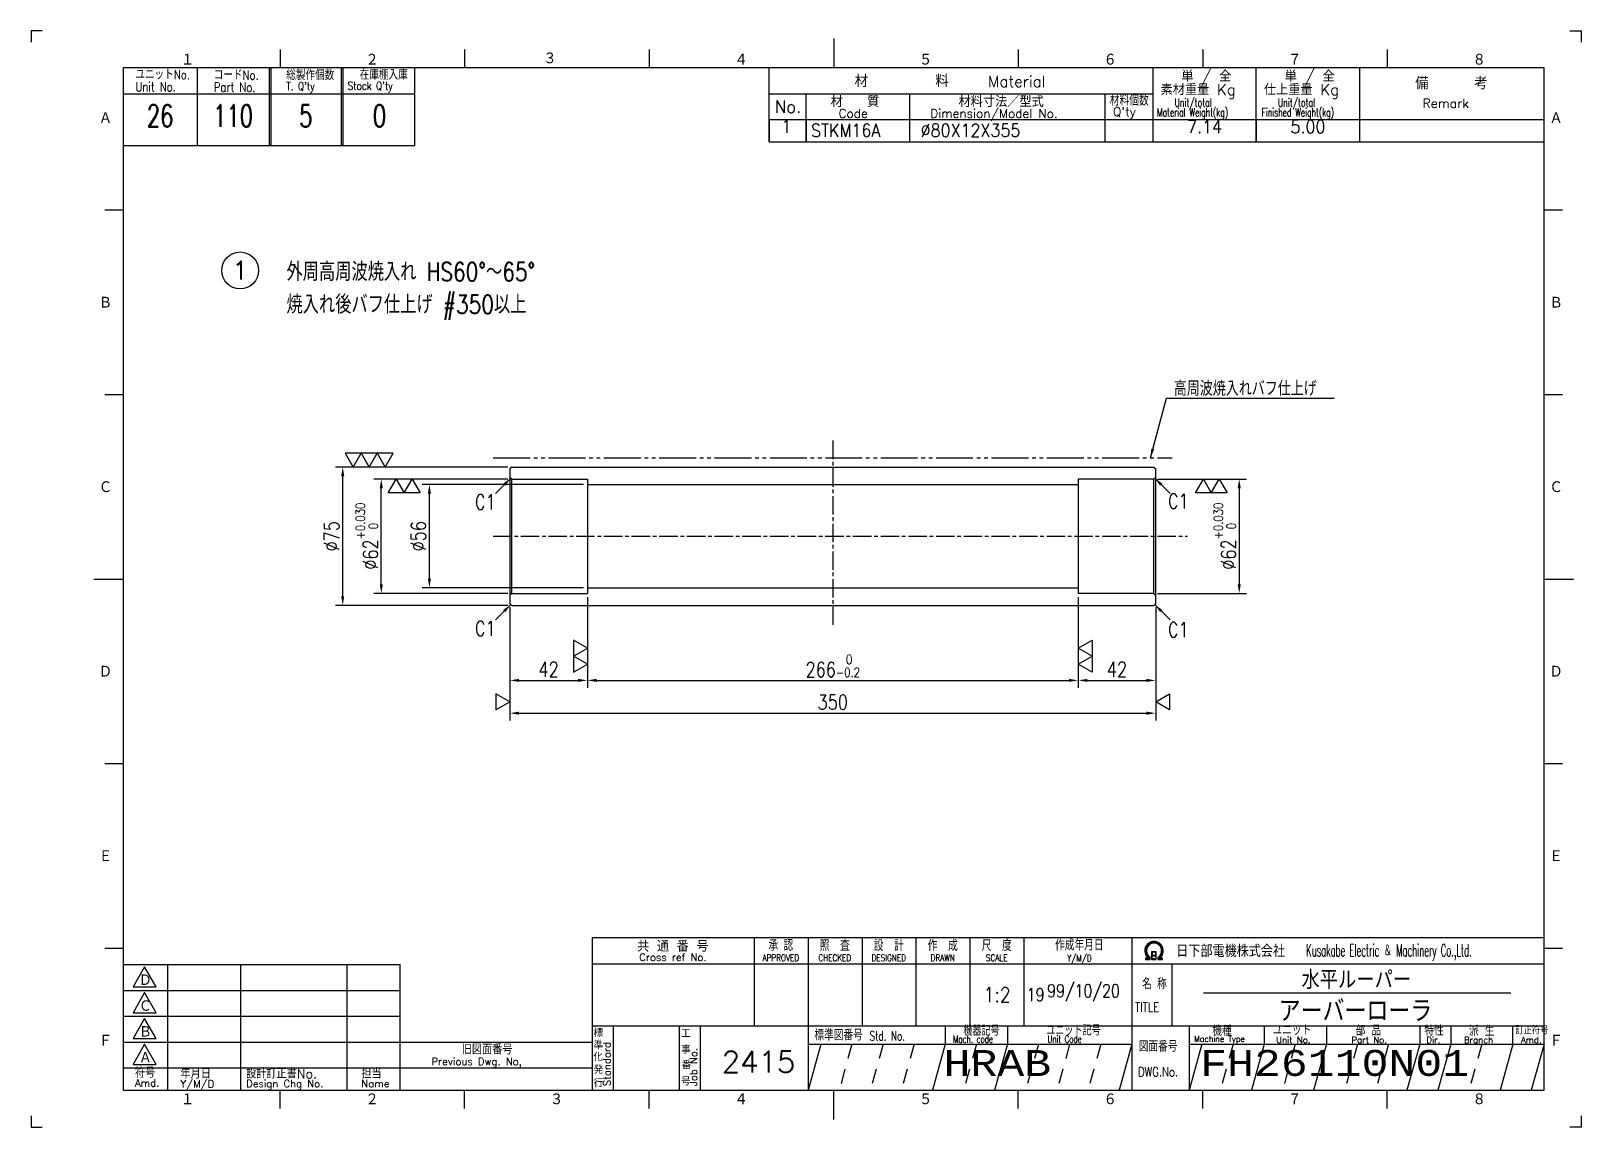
# Model space of a CAD drawing. Extents: x 0 to 840, y 0 to 594.
import ezdxf
from ezdxf.enums import TextEntityAlignment as Align

# ---------------------------------------------------------------- set-up
doc = ezdxf.new("R2010")
doc.units = 0
doc.header["$LTSCALE"] = 2
for name, pattern in [('GEN3A', [3.5, 2, -1.5]), ('GEN4A', [15, 10, -1, 1, -1, 1, -1]), ('GEN7A', [7.5, 5, -0.75, 1, -0.75])]:
    doc.linetypes.add(name, pattern=pattern)
doc.layers.get('0').update_dxf_attribs({"linetype": 'CONTINUOUS'})
doc.layers.get('DEFPOINTS').update_dxf_attribs({"linetype": 'CONTINUOUS'})
for name, color, linetype in [('2', 5, 'CONTINUOUS'), ('4A', 3, 'GEN4A'), ('5', 3, 'CONTINUOUS'), ('6', 2, 'CONTINUOUS'), ('7A', 4, 'GEN7A'), ('8', 1, 'CONTINUOUS'), ('RAHM2', 1, 'CONTINUOUS'), ('RAHM3', 52, 'CONTINUOUS')]:
    doc.layers.add(name, color=color, linetype=linetype)
doc.styles.add('DIMENSION', font='monotxt.shx', dxfattribs={"bigfont": 'bigfont.shx'})
doc.styles.get("Standard").update_dxf_attribs({"font": 'romans.shx', "width": 0.8, "bigfont": 'extfont.shx'})
doc.dimstyles.new('GEN-ISO', dxfattribs={"dimscale": 2, "dimtxt": 4, "dimasz": 2.5, "dimexe": 2, "dimexo": 1, "dimgap": 1, "dimtad": 3, "dimdec": 3, "dimrnd": 0.001, "dimtxsty": 'STANDARD', "dimcen": 0, "dimclrt": 2, "dimazin": 3, "dimtp": 0.1, "dimtm": 0.1, "dimtfac": 0.6, "dimtdec": 3, "dimtmove": 0, "dimatfit": 3})

# ---------------------------------------------------------------- blocks, each defined once
blk = doc.blocks.new('1A3ﾌﾞﾋﾝ')
at = {"layer": 'RAHM2', "color": 5, "linetype": 'CONTINUOUS'}
for p, q in [((3, 297), (0, 297)), ((0, 297), (0, 294)), ((217.5, 295), (217.5, 287)), ((417, 297), (420, 297)), ((420, 297), (420, 294)), ((67.5, 292), (67.5, 287)), ((117.5, 292), (117.5, 287)), ((167.5, 292), (167.5, 287)), ((267.5, 292), (267.5, 287)), ((317.5, 292), (317.5, 287)), ((367.5, 292), (367.5, 287)), ((410, 287), (25, 287)), ((25, 287), (25, 10)), ((104, 266), (104, 287)), ((410, 10), (410, 287)), ((25, 266), (64.5, 266)), ((64.5, 266), (104, 266)), ((20, 248.5), (25, 248.5)), ((410, 248.5), (415, 248.5)), ((20, 198.5), (25, 198.5)), ((410, 198.5), (415, 198.5)), ((17, 148.5), (25, 148.5)), ((410, 148.5), (418, 148.5)), ((20, 98.5), (25, 98.5)), ((410, 98.5), (415, 98.5)), ((20, 48.5), (25, 48.5)), ((410, 48.5), (415, 48.5)), ((25, 10), (410, 10)), ((67.5, 5), (67.5, 10)), ((117.5, 5), (117.5, 10)), ((217.5, 2), (217.5, 10)), ((267.5, 5), (267.5, 10)), ((317.5, 5), (317.5, 10)), ((367.5, 5), (367.5, 10)), ((0, 3), (0, 0)), ((0, 0), (3, 0)), ((420, 0), (417, 0)), ((420, 3), (420, 0))]:
    blk.add_line(p, q, dxfattribs=at)
at = {"layer": 'RAHM2', "color": 7, "linetype": 'CONTINUOUS'}
for p, q in [((45, 287), (45, 266)), ((64.5, 287), (64.5, 266)), ((65, 287), (65, 266)), ((84, 287), (84, 266)), ((84.5, 287), (84.5, 266)), ((200, 267), (200, 287)), ((304, 287), (304, 267)), ((332, 267), (332, 287)), ((360, 287), (360, 267)), ((25, 280), (64.5, 280)), ((64.5, 280), (104, 280)), ((200, 280), (304, 280)), ((210, 267), (210, 280)), ((238, 280), (238, 267)), ((291, 280), (291, 267)), ((200, 273), (410, 273)), ((200, 267), (410, 267)), ((195.93, 51.26), (195.93, 27.42)), ((210.55, 51.26), (210.55, 10)), ((225.18, 51.26), (225.18, 27.42)), ((239.8, 51.26), (239.8, 27.42)), ((254.43, 51.26), (254.43, 27.42)), ((269.05, 51.26), (269.05, 27.42)), ((298.3, 51.26), (298.3, 10)), ((25, 44), (100, 44)), ((37, 44), (37, 10)), ((56.8, 44), (56.8, 10)), ((85.6, 44), (85.6, 10)), ((100, 10), (100, 44)), ((152.05, 44.26), (410, 44.26)), ((269.05, 44.26), (269.05, 27.42)), ((298.3, 44.26), (298.3, 44.26)), ((309.17, 44.26), (309.17, 27.42)), ((25, 37), (100, 37)), ((25, 30), (100, 30)), ((152.05, 27.42), (410, 27.42)), ((157.77, 27.42), (157.77, 10)), ((175.59, 27.42), (175.59, 10)), ((181.3, 27.42), (181.3, 10)), ((247.73, 27.42), (247.73, 22.42)), ((264.59, 27.42), (264.59, 22.42)), ((313.83, 27.42), (313.83, 10)), ((334.15, 27.42), (334.15, 22.42)), ((351, 27.42), (351, 22.42)), ((376.29, 27.42), (376.29, 22.42)), ((384.72, 27.42), (384.72, 22.42)), ((401.57, 22.42), (401.57, 27.42)), ((25, 23), (100, 23)), ((100, 23), (152.05, 23)), ((210.55, 22.42), (298.3, 22.42)), ((313.83, 22.42), (410, 22.42)), ((25, 16), (100, 16)), ((100, 16), (152.05, 16)), ((167.5, 5), (167.5, 10))]:
    blk.add_line(p, q, dxfattribs=at)
at = {"layer": 'RAHM2', "color": 3, "linetype": 'CONTINUOUS'}
for p, q in [((317.73, 36.35), (401.03, 36.35)), ((214.02, 22.42), (210.55, 10)), ((247.73, 22.42), (244.26, 10)), ((264.59, 22.42), (261.12, 10)), ((298.3, 22.42), (294.83, 10)), ((334.15, 22.42), (330.68, 10)), ((351, 22.42), (347.54, 10)), ((376.29, 22.42), (372.82, 10)), ((384.72, 22.42), (381.25, 10)), ((410, 22.42), (406.54, 10))]:
    blk.add_line(p, q, dxfattribs=at)
at = {"layer": 'RAHM2', "color": 3, "linetype": 'GEN3A'}
for p, q in [((222.44, 22.42), (218.98, 10)), ((230.87, 22.42), (227.41, 10)), ((239.3, 22.42), (235.84, 10)), ((256.16, 22.42), (252.69, 10)), ((273.01, 22.42), (269.55, 10)), ((281.44, 22.42), (277.98, 10)), ((289.87, 22.42), (286.41, 10)), ((325.72, 22.42), (322.25, 10)), ((342.57, 22.42), (339.11, 10)), ((359.43, 22.42), (355.97, 10)), ((367.86, 22.42), (364.39, 10)), ((393.14, 22.42), (389.68, 10))]:
    blk.add_line(p, q, dxfattribs=at)
at = {"layer": 'RAHM2', "color": 5, "linetype": 'CONTINUOUS'}
blk.add_lwpolyline([(410, 51.26), (152.05, 51.26), (152.05, 10)], dxfattribs=at)
at = {"layer": 'RAHM2', "color": 7, "linetype": 'CONTINUOUS'}
for points in [[(303.62, 47.51), (303.62, 45.4), (304.92, 45.4), (304.92, 47.51), (303.62, 47.51)], [(303.77, 47.36), (303.77, 46.53), (304.77, 46.53), (304.77, 47.36), (303.77, 47.36)], [(304.77, 46.38), (304.77, 45.55), (303.77, 45.55), (303.77, 46.38), (304.77, 46.38)], [(302.02, 45.4), (303.22, 45.4), (303.22, 46.01)], [(302.02, 45.58), (302.97, 45.58), (302.97, 45.91)], [(302.72, 45.82), (302.72, 45.75), (302.02, 45.75), (302.02, 45.4)], [(305.32, 45.98), (305.32, 45.4), (306.58, 45.4), (306.58, 45.75), (305.85, 45.75), (305.85, 45.8)], [(305.57, 45.87), (305.57, 45.58), (306.58, 45.58)]]:
    blk.add_lwpolyline(points, dxfattribs=at)
for points in [[(30.79, 43.41), (27.65, 37.97), (33.92, 37.97)], [(30.79, 36.41), (27.65, 30.97), (33.92, 30.97)], [(30.79, 29.41), (27.65, 23.97), (33.92, 23.97)], [(30.79, 22.41), (27.65, 16.97), (33.92, 16.97)]]:
    blk.add_lwpolyline(points, close=True, dxfattribs=at)
at = {"layer": 'RAHM2', "color": 3, "linetype": 'CONTINUOUS'}
for points in [[(317.29, 22.42), (313.83, 10)], [(401.57, 22.42), (401.57, 22.42), (398.11, 10)]]:
    blk.add_lwpolyline(points, dxfattribs=at)
at = {"layer": 'RAHM2', "color": 7, "linetype": 'CONTINUOUS'}
for radius, start, end in [(2.5, 308.2706, 230.8952), (2.28, 303.9949, 234.4013), (2.06, 299.8294, 238.4756)]:
    blk.add_arc((304.3, 47.76), radius, start, end, dxfattribs=at)
at = {"layer": 'RAHM2', "color": 5, "linetype": 'CONTINUOUS'}
for s, p in [('１', (40.6, 287.58)), ('２', (90.6, 287.58)), ('４', (190.6, 287.58)), ('５', (240.6, 287.58)), ('６', (290.6, 287.58)), ('７', (340.6, 287.58)), ('８', (390.6, 287.58)), ('Ａ', (18.36, 271.74)), ('Ａ', (411.44, 271.74)), ('Ｂ', (18.36, 221.74)), ('Ｂ', (411.44, 221.74)), ('Ｃ', (18.36, 171.74)), ('Ｃ', (411.44, 171.74)), ('Ｄ', (18.36, 121.74)), ('Ｄ', (411.44, 121.74)), ('Ｅ', (18.36, 71.74)), ('Ｅ', (411.44, 71.74)), ('Ｆ', (18.36, 21.74)), ('Ｆ', (411.44, 21.74)), ('１', (40.6, 5.87)), ('２', (90.6, 5.87)), ('３', (140.6, 5.87)), ('４', (190.6, 5.87)), ('５', (240.6, 5.87)), ('６', (290.6, 5.87)), ('７', (340.6, 5.87)), ('８', (390.6, 5.87))]:
    blk.add_text(s, height=3.31, dxfattribs=at).set_placement(p)
blk.add_text('３', height=3.31, dxfattribs=at).set_placement((140.6, 289.58), align=Align.MIDDLE)
at = {"layer": 'RAHM2', "color": 7, "linetype": 'CONTINUOUS'}
for s, height, width, p in [('ユニットNo.', 2.5, 0.8, (28.29, 283.92)), ('コードNo.', 2.5, 0.8, (49.52, 283.81)), ('総製作個数', 2.5, 0.8, (69.17, 283.72)), ('在庫棚入庫', 2.5, 0.8, (89.08, 283.82)), ('Unit No.', 2.5, 0.8, (28.29, 280.64)), ('Part No.', 2.5, 0.8, (49.52, 280.53)), ("T. Q'ty", 2.2, 0.8, (69.17, 280.96)), ("Stock Q'ty", 2.2, 0.8, (85.8, 281.06)), ('材料個数', 3, 0.8, (292.32, 276.75)), ('Unit/total', 2.2, 0.7, (309.86, 276.49)), ('Unit/total', 2.2, 0.7, (337.86, 276.49)), ('Material Weight(kg)', 2.2, 0.68, (305.1, 273.86)), ('Finished Weight(kg)', 2.2, 0.68, (333.46, 273.86)), ('作成年月日', 3, 0.7, (277.49, 47.82)), ('Y/M/D', 1.8, 0.8, (280.79, 44.87)), ('Kusakabe Electric ＆ Machinery Co.,Ltd.', 3.3108, 0.5, (345.56, 46.19)), ('名 称', 3, 0.7, (301.06, 37.33)), ('19', 3.5, 0.8, (269.81, 34.08)), ('TITLE', 2.5, 0.8, (299.18, 31.25)), ('標準図番号', 3, 0.7, (212.26, 23.44)), ('Std. No.', 2.5, 0.7, (227.23, 23.44)), ('機器記号', 2.5, 0.7, (252.65, 24.77)), ('ユニット記号', 2.5, 0.7, (275.14, 24.85)), ('訂正符号', 2, 0.8, (402.2, 25.16)), ('Mach. code', 2, 0.7, (249.86, 22.83)), ('Unit Code', 2, 0.7, (275.45, 22.83)), ('図面番号', 3, 0.7, (300.15, 20.37)), ('Machine Type', 1.7, 0.9, (315.15, 23.05))]:
    blk.add_text(s, height=height, dxfattribs=dict(at, width=width)).set_placement(p)
for s, height, p in [('単 / 全', 3, (311.71, 283.26)), ('単 / 全', 3, (339.71, 283.26)), ('材\u3000\u3000\u3000\u3000\u3000料', 3.311, (223.18, 281.82)), ('Material', 3, (259.34, 281.82)), ('素材重量 Kg', 3, (306.08, 279.63)), ('仕上重量 Kg', 3, (334.08, 279.63)), ('備     考', 3.311, (375.08, 281.21)), ('No.', 3.311, (201.5, 274.82)), ('材\u3000\u3000質', 3, (216.68, 276.39)), ('材料寸法／型式', 3, (251.33, 276.39)), ('Remark', 2.5, (377.03, 276.16)), ('Code', 2.4, (218.82, 273.45)), ('Dimension/Model No.', 2.4, (243.65, 273.45)), ("Q'ty", 2.4, (293.19, 273.93)), ('Ｄ', 3.2, (29.23, 38.2)), ('Ｃ', 3.2, (29.23, 31.2)), ('Ｂ', 3.2, (29.23, 24.2)), ('標', 2, (152.44, 24.43)), ('工', 2, (176.15, 24.24)), ('機種', 2.4, (320.08, 24.76)), ('ユニット', 2.4, (336.39, 24.96)), ('部 品', 2.4, (358.93, 24.79)), ('特性', 2.4, (377.55, 24.78)), ('派 生', 2.4, (389.65, 24.72)), ('旧図面番号', 2.5, (116.71, 19.69)), ('準', 2, (152.47, 21.11)), ('事', 2, (176.17, 19.92)), ('Unit No.', 1.7, (337.39, 22.76)), ('Part No.', 1.7, (357.81, 22.76)), ('Dir.', 1.7, (378.09, 22.76)), ('Branch', 1.7, (388.28, 22.76)), ('Amd.', 1.7, (403.74, 22.76)), ('Ａ', 3.2, (29.23, 17.2)), ('Previous Dwg. No,', 2, (108.5, 16.75)), ('化', 2, (152.37, 17.95)), ('番', 2, (176.31, 15.76)), ('Amd.', 2, (28.17, 10.93)), ('符号', 2.5, (28.17, 13.37)), ('Y/M/D', 2, (40.49, 10.7)), ('年月日', 2.5, (40.49, 13.14)), ('設計訂正書No.', 2.5, (58.29, 13.18)), ('Design Chg No.', 2, (58.29, 10.75)), ('担当', 2.5, (89.5, 13.18)), ('Name', 2, (89.5, 10.75)), ('行', 2, (152.46, 10.82)), ('発', 2, (152.46, 14.47)), ('号', 2, (176.11, 11.28))]:
    blk.add_text(s, height=height, dxfattribs=at).set_placement(p)
for s, height, p in [('共 通 番 号', 3, (173.93, 49.14)), ('Cross ref No.', 2, (173.93, 46.01))]:
    blk.add_text(s, height=height, dxfattribs=at).set_placement(p, align=Align.MIDDLE)
for s, height, width, p in [('承 認', 3, 0.7, (203.18, 49.35)), ('照  査', 3, 0.7, (217.8, 49.35)), ('設  計', 3, 0.7, (232.43, 49.35)), ('作  成', 3, 0.7, (247.05, 49.35)), ('尺  度', 3, 0.7, (261.67, 49.35)), ('APPROVED', 1.8, 0.8, (203.18, 45.85)), ('CHECKED', 1.8, 0.8, (217.8, 45.85)), ('DESIGNED', 1.8, 0.8, (232.43, 45.85)), ('DRAWN', 1.8, 0.8, (247.05, 45.85)), ('SCALE', 1.8, 0.8, (261.67, 45.85)), ('DWG.No.', 2.5, 0.8, (305.41, 14.96))]:
    blk.add_text(s, height=height, dxfattribs=dict(at, width=width)).set_placement(p, align=Align.MIDDLE)
at = {"layer": 'RAHM2', "color": 7, "linetype": 'CONTINUOUS', "width": 0.844147}
blk.add_text('日下部電機株式会社', height=3.311, dxfattribs=at).set_placement((310.35, 46.06), (339.79, 46.06), align=Align.FIT)
at = {"layer": 'RAHM2', "color": 7, "linetype": 'CONTINUOUS'}
for s, p in [('Standard', (157.07, 11.05)), ('Job No.', (180.5, 11.05))]:
    blk.add_text(s, height=2, rotation=90, dxfattribs=at).set_placement(p)
at = {"layer": 'RAHM2', "color": 5, "linetype": 'CONTINUOUS', "width": 0.7}
for tag, p in [('HEADER3', (35, 274.01)), ('HEADER4', (54.75, 274)), ('HEADER15', (74.49, 274)), ('HEADER16', (94.43, 274))]:
    blk.add_attdef(tag, text='', height=6, dxfattribs=at).set_placement(p, align=Align.MIDDLE)
at = {"layer": 'RAHM2', "color": 7, "linetype": 'CONTINUOUS'}
blk.add_attdef('HEADER5', text='', height=2.5, dxfattribs=at).set_placement((63.69, 267.1), align=Align.BOTTOM_RIGHT)
for tag, height, width, p in [('HEADER1', 5, 0.9, (359.12, 40.15)), ('GEN-TITLE-SCA', 4, 0.85, (261.79, 35.85)), ('HEADER2', 6, 0.9, (358.89, 31.68)), ('HEADER11', 3.2, 0.63, (46.91, 19.38)), ('HEADER9', 3.33, 0.8, (71.4, 19.2)), ('HEADER10', 3.5, 0.8, (92.57, 19.22)), ('HEADER14', 3.31, 0.8, (126.54, 12.82))]:
    blk.add_attdef(tag, text='', height=height, dxfattribs=dict(at, width=width)).set_placement(p, align=Align.MIDDLE)
blk.add_attdef('HEADER7', text='', height=5, dxfattribs=at).set_placement((174.38, 35.8), align=Align.MIDDLE)
at = {"layer": 'RAHM2', "color": 7, "linetype": 'CONTINUOUS', "width": 0.8}
blk.add_attdef('GEN-TITLE-DAT', text='', height=3.5, dxfattribs=at).set_placement((275.35, 34.1), align=Align.BOTTOM_LEFT)
at = {"layer": 'RAHM2', "color": 5, "linetype": 'CONTINUOUS'}
blk.add_attdef('HEADER6', text='', height=5.8, dxfattribs=at).set_placement((207.09, 13.03), align=Align.BOTTOM_RIGHT)
at = {"layer": 'RAHM2', "color": 5, "linetype": 'CONTINUOUS', "style": 'DIMENSION', "width": 1.2}
for tag, p in [('HEADER13', (213.56, 11.75)), ('HEADER12', (247.26, 11.72)), ('GEN-TITLE-DWG', (316.79, 11.74))]:
    blk.add_attdef(tag, text='', height=7.02, dxfattribs=at).set_placement(p, align=Align.BOTTOM_LEFT)
blk.add_attdef('HEADER8', text='', height=7.02, dxfattribs=at).set_placement((406.69, 11.71), align=Align.BOTTOM_RIGHT)
blk = doc.blocks.new('*D21')
at = {"color": 0, "linetype": 'BYBLOCK'}
for p, q in [((258.5, 357.68), (164.94, 357.68)), ((168.94, 287.68), (168.94, 352.68)), ((258.5, 282.68), (164.94, 282.68))]:
    blk.add_line(p, q, dxfattribs=at)
for points in [[(168.11, 352.68), (169.77, 352.68), (168.94, 357.68)], [(168.11, 287.68), (169.77, 287.68), (168.94, 282.68)]]:
    blk.add_solid(points, dxfattribs=at)
at = {"layer": 'DEFPOINTS', "color": 0, "linetype": 'BYBLOCK'}
for p in [(168.94, 357.68), (260.5, 357.68), (260.5, 282.68)]:
    blk.add_point(p, dxfattribs=at)
at = {"color": 2, "linetype": 'BYBLOCK', "insert": (162.94, 320.18), "char_height": 8, "attachment_point": 5, "rotation": 90}
blk.add_mtext('∅75', dxfattribs=at)
blk = doc.blocks.new('*D22')
at = {"color": 0, "linetype": 'BYBLOCK'}
for p, q in [((258.5, 351.18), (185.83, 351.18)), ((189.83, 294.18), (189.83, 346.18)), ((258.5, 289.18), (185.83, 289.18))]:
    blk.add_line(p, q, dxfattribs=at)
for points in [[(189, 346.18), (190.66, 346.18), (189.83, 351.18)], [(189, 294.18), (190.66, 294.18), (189.83, 289.18)]]:
    blk.add_solid(points, dxfattribs=at)
at = {"layer": 'DEFPOINTS', "color": 0, "linetype": 'BYBLOCK'}
for p in [(189.83, 351.18), (260.5, 351.18), (260.5, 289.18)]:
    blk.add_point(p, dxfattribs=at)
at = {"color": 2, "linetype": 'BYBLOCK', "insert": (182, 320.18), "char_height": 8, "attachment_point": 5, "rotation": 90}
blk.add_mtext('∅62\\H5;\\S+0.030^   0;', dxfattribs=at)
blk = doc.blocks.new('*D23')
at = {"color": 0, "linetype": 'BYBLOCK'}
for p, q in [((299.5, 348.18), (211.92, 348.18)), ((215.92, 297.18), (215.92, 343.18)), ((299.5, 292.18), (211.92, 292.18))]:
    blk.add_line(p, q, dxfattribs=at)
for points in [[(215.09, 343.18), (216.75, 343.18), (215.92, 348.18)], [(215.09, 297.18), (216.75, 297.18), (215.92, 292.18)]]:
    blk.add_solid(points, dxfattribs=at)
at = {"layer": 'DEFPOINTS', "color": 0, "linetype": 'BYBLOCK'}
for p in [(215.92, 348.18), (301.5, 348.18), (301.5, 292.18)]:
    blk.add_point(p, dxfattribs=at)
at = {"color": 2, "linetype": 'BYBLOCK', "insert": (209.92, 320.18), "char_height": 8, "attachment_point": 5, "rotation": 90}
blk.add_mtext('∅56', dxfattribs=at)
blk = doc.blocks.new('*D24')
at = {"color": 0, "linetype": 'BYBLOCK'}
for p, q in [((259.5, 281.68), (259.5, 220.28)), ((609.5, 281.68), (609.5, 220.28)), ((264.5, 224.28), (604.5, 224.28))]:
    blk.add_line(p, q, dxfattribs=at)
for points in [[(264.5, 225.11), (264.5, 223.44), (259.5, 224.28)], [(604.5, 225.11), (604.5, 223.44), (609.5, 224.28)]]:
    blk.add_solid(points, dxfattribs=at)
at = {"layer": 'DEFPOINTS', "color": 0, "linetype": 'BYBLOCK'}
for p in [(259.5, 283.68), (609.5, 283.68), (609.5, 224.28)]:
    blk.add_point(p, dxfattribs=at)
at = {"color": 2, "linetype": 'BYBLOCK', "insert": (434.5, 230.28), "char_height": 8, "attachment_point": 5}
blk.add_mtext('350', dxfattribs=at)
blk = doc.blocks.new('*D25')
at = {"color": 0, "linetype": 'BYBLOCK'}
for p, q in [((301.5, 287.18), (301.5, 238.05)), ((259.5, 281.68), (259.5, 238.05)), ((264.5, 242.05), (296.5, 242.05))]:
    blk.add_line(p, q, dxfattribs=at)
for points in [[(264.5, 242.88), (264.5, 241.22), (259.5, 242.05)], [(296.5, 242.88), (296.5, 241.22), (301.5, 242.05)]]:
    blk.add_solid(points, dxfattribs=at)
at = {"layer": 'DEFPOINTS', "color": 0, "linetype": 'BYBLOCK'}
for p in [(301.5, 289.18), (259.5, 283.68), (301.5, 242.05)]:
    blk.add_point(p, dxfattribs=at)
at = {"color": 2, "linetype": 'BYBLOCK', "insert": (280.5, 248.05), "char_height": 8, "attachment_point": 5}
blk.add_mtext('42', dxfattribs=at)
blk = doc.blocks.new('*D26')
at = {"color": 0, "linetype": 'BYBLOCK'}
for p, q in [((301.5, 287.18), (301.5, 238.05)), ((567.5, 287.18), (567.5, 238.05)), ((306.5, 242.05), (562.5, 242.05))]:
    blk.add_line(p, q, dxfattribs=at)
for points in [[(306.5, 242.88), (306.5, 241.22), (301.5, 242.05)], [(562.5, 242.88), (562.5, 241.22), (567.5, 242.05)]]:
    blk.add_solid(points, dxfattribs=at)
at = {"layer": 'DEFPOINTS', "color": 0, "linetype": 'BYBLOCK'}
for p in [(301.5, 289.18), (567.5, 289.18), (567.5, 242.05)]:
    blk.add_point(p, dxfattribs=at)
at = {"color": 2, "linetype": 'BYBLOCK', "insert": (434.5, 249.88), "char_height": 8, "attachment_point": 5}
blk.add_mtext('266\\H5;\\S  0^ -0.2;', dxfattribs=at)
blk = doc.blocks.new('*D27')
at = {"color": 0, "linetype": 'BYBLOCK'}
for p, q in [((567.5, 287.18), (567.5, 238.05)), ((609.5, 281.68), (609.5, 238.05)), ((572.5, 242.05), (604.5, 242.05))]:
    blk.add_line(p, q, dxfattribs=at)
for points in [[(572.5, 242.88), (572.5, 241.22), (567.5, 242.05)], [(604.5, 242.88), (604.5, 241.22), (609.5, 242.05)]]:
    blk.add_solid(points, dxfattribs=at)
at = {"layer": 'DEFPOINTS', "color": 0, "linetype": 'BYBLOCK'}
for p in [(567.5, 289.18), (609.5, 283.68), (609.5, 242.05)]:
    blk.add_point(p, dxfattribs=at)
at = {"color": 2, "linetype": 'BYBLOCK', "insert": (588.5, 248.05), "char_height": 8, "attachment_point": 5}
blk.add_mtext('42', dxfattribs=at)
blk = doc.blocks.new('*D28')
at = {"color": 0, "linetype": 'BYBLOCK'}
for p, q in [((610.5, 351.18), (658.78, 351.18)), ((654.78, 346.18), (654.78, 294.18)), ((610.5, 289.18), (658.78, 289.18))]:
    blk.add_line(p, q, dxfattribs=at)
for points in [[(653.95, 346.18), (655.62, 346.18), (654.78, 351.18)], [(653.95, 294.18), (655.62, 294.18), (654.78, 289.18)]]:
    blk.add_solid(points, dxfattribs=at)
at = {"layer": 'DEFPOINTS', "color": 0, "linetype": 'BYBLOCK'}
for p in [(608.5, 351.18), (608.5, 289.18), (654.78, 289.18)]:
    blk.add_point(p, dxfattribs=at)
at = {"color": 2, "linetype": 'BYBLOCK', "insert": (646.95, 320.18), "char_height": 8, "attachment_point": 5, "rotation": 90}
blk.add_mtext('∅62\\H5;\\S+0.030^   0;', dxfattribs=at)
blk = doc.blocks.new('STDBUHIN')
at = {"color": 7}
for p, q in [((0, 0), (0, -6)), ((10, 0), (10, -6)), ((38, 0), (38, -6)), ((91, 0), (91, -6)), ((104, 0), (104, -6)), ((132, 0), (132, -6)), ((160, 0), (160, -6)), ((0, -6), (210, -6))]:
    blk.add_line(p, q, dxfattribs=at)
at = {"layer": 'RAHM3', "color": 7, "width": 0.9}
for tag, p in [('1GENST', (4.710911, -4.609434)), ('4GENST', (96.434633, -4.658422)), ('5GENST', (118, -4.729)), ('6GENST', (146, -4.729))]:
    blk.add_attdef(tag, text='', height=3.5, dxfattribs=at).set_placement(p, align=Align.BOTTOM_CENTER)
at = {"layer": 'RAHM3', "color": 7}
for tag, p, width in [('2GENST', (11.373533, -4.658422), 0.8), ('3GENST', (41.070972, -4.658422), 0.8), ('7GENST', (162.759538, -4.671383), 0.9)]:
    blk.add_attdef(tag, p, '', height=3.5, dxfattribs=dict(at, width=width))
blk = doc.blocks.new('GENBALLOON1')
blk.add_circle((0, 0), 5)
at = {"color": 7, "flags": 1}
for tag, p in [('5GENINF', (6.43, 0.96)), ('6GENINF', (6.43, 0.63)), ('7GENINF', (6.43, 0.3)), ('8GENINF', (6.43, -0.04)), ('9GENINF', (6.43, -0.37)), ('3GENINF', (6.43, -2.34)), ('4GENINF', (6.43, -2.67)), ('10GENINF', (6.43, -0.7)), ('11GENINF', (6.43, -1)), ('12GENINF', (6.43, -1.34)), ('13GENINF', (6.43, -1.67)), ('14GENINF', (6.43, -2)), ('15GENINF', (6.43, -3)), ('16GENINF', (6.43, -3.34)), ('17GENINF', (6.43, -3.7)), ('18GENINF', (6.43, -4.04)), ('19GENINF', (6.43, -4.37)), ('20GENINF', (6.43, -4.7)), ('21GENINF', (6.43, -5.04)), ('22GENINF', (6.43, -5.37))]:
    blk.add_attdef(tag, p, '', height=0.2, dxfattribs=at)

msp = doc.modelspace()

# ---------------------------------------------------------------- linework, layer by layer
at = {"layer": '2'}
for p, q in [((260.4991, 357.6771), (259.4991, 356.6771)), ((259.4991, 356.6771), (259.4991, 283.6771)), ((260.4991, 357.6771), (608.4991, 357.6771)), ((608.4991, 357.6771), (609.4991, 356.6771)), ((609.4991, 283.6771), (609.4991, 356.6771)), ((260.4991, 351.1771), (259.4991, 352.1771)), ((260.4991, 351.1771), (301.4991, 351.1771)), ((260.4991, 289.1771), (260.4991, 351.1771)), ((301.4991, 351.1771), (301.4991, 289.1771)), ((301.4991, 348.1771), (567.4991, 348.1771)), ((567.4991, 351.1771), (567.4991, 289.1771)), ((608.4991, 351.1771), (567.4991, 351.1771)), ((608.4991, 351.1771), (609.4991, 352.1771)), ((608.4991, 289.1771), (608.4991, 351.1771)), ((260.4991, 289.1771), (259.4991, 288.1771)), ((260.4991, 289.1771), (301.4991, 289.1771)), ((301.4991, 292.1771), (567.4991, 292.1771)), ((608.4991, 289.1771), (567.4991, 289.1771)), ((608.4991, 289.1771), (609.4991, 288.1771)), ((259.4991, 283.6771), (260.4991, 282.6771)), ((260.4991, 282.6771), (608.4991, 282.6771)), ((609.4991, 283.6771), (608.4991, 282.6771))]:
    msp.add_line(p, q, dxfattribs=at)
at = {"layer": '4A'}
msp.add_line((250.4991, 362.6771), (618.4991, 362.6771), dxfattribs=at)
at = {"layer": '7A'}
for p, q in [((434.4991, 371.9779), (434.4991, 272.1966)), ((250.4667, 320.1771), (626.7779, 320.1771))]:
    msp.add_line(p, q, dxfattribs=at)
at = {"layer": '8'}
for points in [[(174.5658, 357.6771), (178.8958, 365.1771), (170.2358, 365.1771), (174.5658, 357.6771)], [(183.2258, 357.6771), (187.5558, 365.1771), (178.8958, 365.1771), (183.2258, 357.6771)], [(191.8858, 357.6771), (196.2158, 365.1771), (187.5558, 365.1771), (191.8858, 357.6771)], [(197.8553, 351.1771), (202.1853, 343.6771), (193.5253, 343.6771), (197.8553, 351.1771)], [(206.5153, 351.1771), (210.8453, 343.6771), (202.1853, 343.6771), (206.5153, 351.1771)], [(635.3316, 351.1771), (639.6616, 343.6771), (631.0016, 343.6771), (635.3316, 351.1771)], [(643.9916, 351.1771), (648.3216, 343.6771), (639.6616, 343.6771), (643.9916, 351.1771)], [(301.4991, 259.5356), (293.9991, 263.8656), (293.9991, 255.2056), (301.4991, 259.5356)], [(567.4991, 259.5356), (574.9991, 263.8656), (574.9991, 255.2056), (567.4991, 259.5356)], [(301.4991, 250.8756), (293.9991, 255.2056), (293.9991, 246.5456), (301.4991, 250.8756)], [(567.4991, 250.8756), (574.9991, 255.2056), (574.9991, 246.5456), (567.4991, 250.8756)], [(259.4991, 230.3761), (251.9991, 234.7061), (251.9991, 226.0461), (259.4991, 230.3761)], [(609.4991, 230.3761), (616.9991, 234.7061), (616.9991, 226.0461), (609.4991, 230.3761)]]:
    msp.add_lwpolyline(points, close=True, dxfattribs=at)

# ---------------------------------------------------------------- block references
at = {"layer": '2', "xscale": 2, "yscale": 2, "zscale": 2}
msp.add_blockref('1A3ﾌﾞﾋﾝ', (0, 0), dxfattribs=at).add_auto_attribs({'GEN-TITLE-DWG': 'FH26110N01', 'GEN-TITLE-DAT': '99/10/20', 'GEN-TITLE-SCA': '1:2', 'HEADER1': '水平ルーパー', 'HEADER2': 'アーバーローラ', 'HEADER3': '26', 'HEADER4': '110', 'HEADER6': '2415', 'HEADER12': 'HRAB', 'HEADER15': '5', 'HEADER16': '0'})
at = {"layer": '5'}
ref = msp.add_blockref('GENBALLOON1', (113.3382, 464.2304), dxfattribs=dict(at, xscale=2, yscale=2, zscale=2))
ref.add_attrib('REF_NO', '1', dxfattribs={"color": 7, "height": 10, "width": 0.9}).set_placement((113.3382, 464.2304), align=Align.MIDDLE_CENTER)
at = {"layer": 'RAHM2'}
ref = msp.add_blockref('STDBUHIN', (400.0001, 546), dxfattribs=dict(at, xscale=2, yscale=2, zscale=2))
ref.add_attrib('1GENST', '1', dxfattribs={"layer": 'RAHM3', "color": 7, "height": 7, "width": 0.9}).set_placement((409.4219, 536.7811), align=Align.BOTTOM_CENTER)
ref.add_attrib('2GENST', 'STKM16A', (422.7472, 536.6831), dxfattribs={"layer": 'RAHM3', "color": 7, "height": 7, "width": 0.9})
ref.add_attrib('3GENST', '%%c80X12X355', (482.142, 536.6831), dxfattribs={"layer": 'RAHM3', "color": 7, "height": 7, "width": 0.9})
ref.add_attrib('5GENST', '7.14', dxfattribs={"layer": 'RAHM3', "color": 7, "height": 7, "width": 0.9}).set_placement((636.0001, 536.542), align=Align.BOTTOM_CENTER)
ref.add_attrib('6GENST', '5.00', dxfattribs={"layer": 'RAHM3', "color": 7, "height": 7, "width": 0.9}).set_placement((692.0001, 536.542), align=Align.BOTTOM_CENTER)

# ---------------------------------------------------------------- texts
at = {"layer": '6', "width": 0.8}
for s, height, p in [('外周高周波焼入れ HS60°～65°', 10, (138.4677, 458.5423)), ('焼入れ後バフ仕上げ #350以上', 10, (138.4677, 440.8362)), ('高周波焼入れバフ仕上げ', 8, (619.337, 396.2633)), ('C1', 8, (240.5555, 334.7269)), ('C1', 8, (616.1741, 335.1543)), ('C1', 8, (240.5555, 266.2269)), ('C1', 8, (616.1741, 265.5282))]:
    msp.add_text(s, height=height, dxfattribs=at).set_placement(p)

# ---------------------------------------------------------------- dimensions: what is measured, and where the dimension line sits
at = {"layer": '5'}
for base, p1, p2, text, picture, middle in [((168.939, 357.6771), (260.4991, 282.6771), (260.4991, 357.6771), '%%c<>', '*D21', (162.939, 320.1771)), ((189.8302, 351.1771), (260.4991, 289.1771), (260.4991, 351.1771), '%%c<>\\H5;\\S+0.030^   0;', '*D22', (181.9969, 320.1771)), ((215.9208, 348.1771), (301.4991, 292.1771), (301.4991, 348.1771), '%%c<>', '*D23', (209.9208, 320.1771)), ((654.7841, 289.1771), (608.4991, 351.1771), (608.4991, 289.1771), '%%c<>\\H5;\\S+0.030^   0;', '*D28', (646.9508, 320.1771))]:
    dim = msp.add_linear_dim(base=base, p1=p1, p2=p2, angle=90, text=text, dimstyle='GEN-ISO', dxfattribs=at)
    dim.commit()
    dim.dimension.update_dxf_attribs({"geometry": picture, "text_midpoint": middle})
for base, p1, p2, picture, middle in [((301.4991, 242.0505), (259.4991, 283.6771), (301.4991, 289.1771), '*D25', (280.4991, 248.0505)), ((609.4991, 242.0505), (567.4991, 289.1771), (609.4991, 283.6771), '*D27', (588.4991, 248.0505)), ((609.4991, 224.2753), (259.4991, 283.6771), (609.4991, 283.6771), '*D24', (434.4991, 230.2753))]:
    dim = msp.add_linear_dim(base=base, p1=p1, p2=p2, dimstyle='GEN-ISO', dxfattribs=at)
    dim.commit()
    dim.dimension.update_dxf_attribs({"geometry": picture, "text_midpoint": middle})
dim = msp.add_linear_dim(base=(567.4991, 242.0505), p1=(301.4991, 289.1771), p2=(567.4991, 289.1771), text='<>\\H5;\\S  0^ -0.2;', dimstyle='GEN-ISO', dxfattribs=at)
dim.commit()
dim.dimension.update_dxf_attribs({"geometry": '*D26', "text_midpoint": (434.4991, 249.8839)})

# ---------------------------------------------------------------- leaders
for points in [[(606.6446, 362.6771), (615.3273, 395.0812), (706.1598, 395.0812)], [(259.9991, 351.6771), (251.7256, 343.4036)], [(608.9991, 351.6771), (617.2726, 343.4036)], [(259.9991, 283.1771), (251.7256, 274.9036)], [(608.9991, 283.1771), (617.2726, 274.9036)]]:
    msp.add_leader(points, dimstyle='GEN-ISO', dxfattribs=at)

doc.saveas('drawing.dxf')
